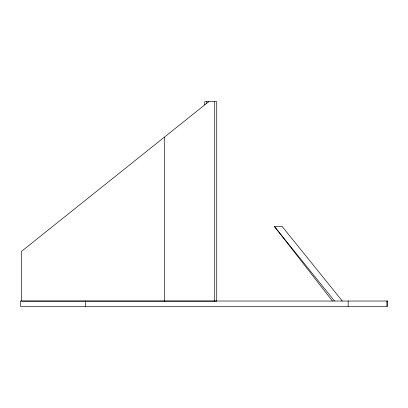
<?xml version="1.0" encoding="UTF-8"?>
<svg xmlns="http://www.w3.org/2000/svg" width="408" height="408" viewBox="0 0 408 408"><rect width="100%" height="100%" fill="white"/><g stroke="black" fill="none" stroke-linecap="round" stroke-linejoin="round"><path stroke-width="0.61" d="M208.738 101.704L21.604 251.262L21.604 301.13L216.73 301.13L216.73 101.704L204.734 101.704L204.734 104.902M332.438 301.028L274.309 226.348L282.05 226.348L342.286 301.028M274.309 226.348L334.55 301.028M386.881 301.028L386.881 306.296M348.141 301.028L348.141 306.296M214.72 101.704L214.72 301.13M206.739 101.704L206.739 103.306M164.312 137.21L164.312 301.13M85.558 301.028L85.558 306.296M387.6 301.028L20.4 301.028L20.4 306.296L387.6 306.296L387.6 301.028"/></g></svg>
